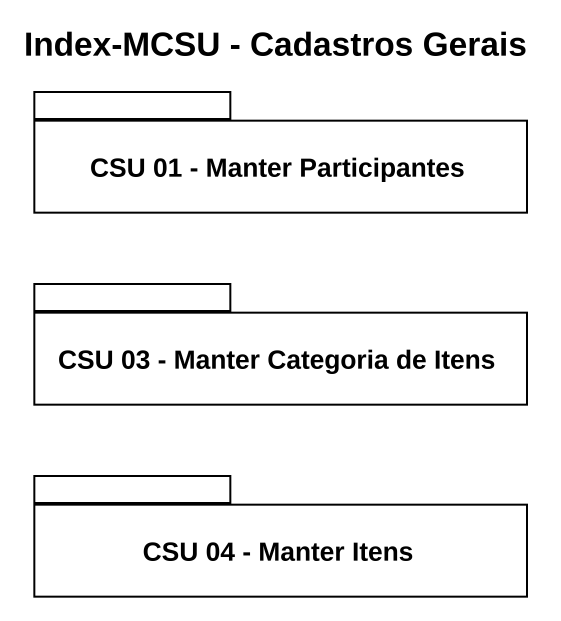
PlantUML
@startuml
title Index-MCSU - Cadastros Gerais
package "CSU 01 - Manter Participantes" as CSU_01_Manter_Participantes {
}
package "CSU 03 - Manter Categoria de Itens" as CSU_03_Manter_Categoria_de {
}
package "CSU 04 - Manter Itens" as CSU_04_Manter_Itens {
}
@enduml
